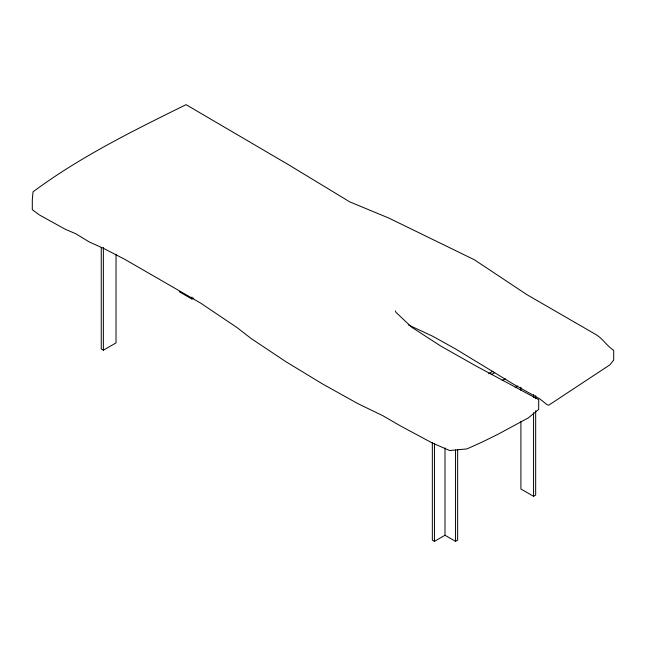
<?xml version="1.0" encoding="UTF-8"?>
<svg xmlns="http://www.w3.org/2000/svg" width="646" height="646" viewBox="0 0 646 646"><rect width="100%" height="100%" fill="white"/><g stroke="black" fill="none" stroke-linecap="round" stroke-linejoin="round"><path stroke-width="0.97" d="M101.261 247.466L101.261 348.969L103.368 350.189L116.022 342.889L116.022 254.274M179.289 291.75L191.943 299.058L193.63 298.081M488.626 373.695L492.987 371.175M491.243 374.623L494.731 372.605M502.152 380.502L505.277 378.693M515.242 387.552L517.858 386.042M432.344 442.445L432.344 540.121L434.451 541.34L444.997 535.251L455.543 541.34L457.651 540.121L457.651 449.495M520.91 421.515L520.91 488.982L533.564 496.29L535.671 495.07L535.671 410.759M408.514 324.986L432.949 336.372L455.495 348.905L513.998 384.483L539.846 398.929L547.202 404.808L548.785 405.155L609.913 364.837L613.7 360.105L613.7 350.366C606.747 345.876 602.621 338.286 595.346 334.224L526.837 294.624L474.325 259.74L388.973 218.13L349.833 201.907L288.762 164.867L186.064 104.66C133.391 130.662 80.387 156.671 33.043 191.822L32.3 199.945L32.3 209.684L39.374 214.924L65.286 229.273L75.752 233.731L89.309 241.975L103.457 248.33L124.468 259.159L200.72 303.152L237.308 327.772L251.254 338.617L286.428 362.026L322.491 383.926L357.908 403.653L382.723 415.644L400.278 425.819L431.988 442.841L449.64 450.537L467.01 448.889L482.562 441.88L497.961 434.29L528.355 417.873L538.691 409.378L538.691 399.64L475.755 365.854L440.612 345.965L411.793 327.296L395.901 312.276L395.384 310.92M535.671 395.699L535.671 398.711M533.564 394.585L533.564 397.605M533.564 412.713L533.564 496.29M520.91 387.277L520.91 390.305M455.543 449.996L455.543 541.34M444.997 447.92L444.997 535.251M434.451 443.972L434.451 541.34M191.943 297.039L191.943 299.058M103.368 247.483L103.368 350.189"/></g></svg>
